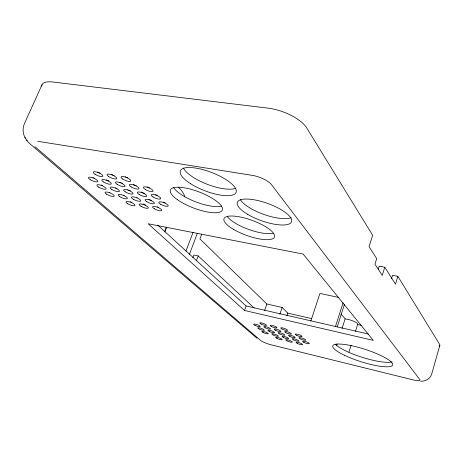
<?xml version="1.0" encoding="UTF-8"?>
<svg xmlns="http://www.w3.org/2000/svg" width="463" height="463" viewBox="0 0 463 463"><rect width="100%" height="100%" fill="white"/><g stroke="black" fill="none" stroke-linecap="round" stroke-linejoin="round"><path stroke-width="0.69" d="M439.838 345.415L431.736 373.919C430.451 378.74 425.41 381.581 420.618 381.205M391.524 278.535L392.52 275.3L397.856 276.353L395.483 284.143L384.776 267.226L379.22 266.144L378.167 269.524M384.776 267.226L382.253 275.358L374.966 264.199L376.714 258.632L369.057 246.663L372.663 235.314L306.714 127.921A31.021 12.744 20.4 0 0 268.106 108.145L52.956 82.02A28.573 9.694 25 0 0 41.728 86.124M348.969 352.059L351.128 345.172M355.445 331.392L357.662 324.424A7.923 1.881 17.8 0 0 353.796 321.305A7.923 1.881 17.8 0 0 345.375 318.966L340.947 314.047M336.699 345.323L337.128 343.968M342.076 328.417L345.085 318.949M337.243 326.924L344.431 304.434M335.415 326.733L343.089 302.779M310.829 321.085L319.927 293.426L338.806 297.472M286.921 315.801L287.807 313.162L282.141 307.467L266.85 304.012L199.923 238.902L201.689 234.203M279.855 314.198L282.141 307.467M264.558 310.644L266.85 304.012M244.499 310.476L148.177 223.768L303.132 254.065L373.305 340.38L244.499 310.476L246.084 305.968L157.785 225.128M196.445 260.6L198.193 255.929L193.875 255.032L192.88 257.694M189.321 254.609L197.371 233.254M185.981 251.039L193.036 232.409M164.498 231.807L166.298 227.171M164.88 231.899L166.709 227.183M42.075 84.602L24.383 123.714C22.386 128.326 22.693 133.929 25.396 138.188M37.833 141.325L253.105 175.489A15.811 5.463 20.2 0 1 271.179 184.228L419.947 379.724A9.52 1.893 17.1 0 1 413.528 379.99L270.479 344.646A8.71 1.661 18.9 0 1 260.715 340.525L34.835 146.545M357.598 324.505L361.829 325.46M287.807 313.162L311.715 318.613M246.084 305.968L368.467 334.06M256.982 338.268L30.124 143.987L27.716 141.614L24.88 137.401M198.193 255.929L254.222 308.017M26.709 140.208L27.155 140.897M397.856 276.353L439.537 344.229A18.827 4.485 16.7 0 1 439.717 345.745M178.568 187.324A55.716 16.535 22.3 0 1 184.72 196.85M158.745 207.349A4.925 1.395 21.6 0 1 158.387 207.227M157.669 206.955A4.925 1.395 21.6 0 1 157.316 206.805M151.737 200.421A5.012 1.435 21.8 0 1 151.372 200.311M150.643 200.051A5.012 1.435 21.8 0 1 149.919 199.756M149.213 199.437A5.012 1.435 21.8 0 1 148.878 199.264M144.85 193.36A5.099 1.482 22 0 1 144.497 193.268M143.767 193.048A5.099 1.482 22 0 1 143.026 192.782M142.656 192.637A5.099 1.482 22 0 1 141.927 192.324M141.574 192.157A5.099 1.482 22 0 1 141.227 191.983M165.164 202.829A5.041 1.464 21.5 0 1 164.429 202.568M163.694 202.279A5.041 1.464 21.5 0 1 163.341 202.123M157.304 195.409A5.128 1.505 21.8 0 1 156.558 195.126M156.187 194.975A5.128 1.505 21.8 0 1 155.47 194.645M149.613 187.891A5.22 1.557 22 0 1 149.231 187.752M148.849 187.608A5.22 1.557 22 0 1 148.108 187.284M147.39 186.936A5.22 1.557 22 0 1 147.055 186.751M136.29 185.669A5.191 1.528 22.2 0 1 135.543 185.426M134.785 185.136A5.191 1.528 22.2 0 1 134.415 184.98M134.044 184.818A5.191 1.528 22.2 0 1 133.332 184.465M127.852 177.827A5.284 1.574 22.5 0 1 127.088 177.56M126.7 177.41A5.284 1.574 22.5 0 1 125.948 177.08M125.577 176.907A5.284 1.574 22.5 0 1 125.218 176.727M145.781 204.999A4.902 1.372 21.8 0 1 145.428 204.889M144.711 204.64A4.902 1.372 21.8 0 1 144.005 204.351M143.316 204.038A4.902 1.372 21.8 0 1 142.98 203.876M131.88 202.319A4.873 1.348 22 0 1 131.168 202.053M130.473 201.752A4.873 1.348 22 0 1 130.132 201.596M110.078 192.527A4.931 1.36 22.4 0 1 109.725 192.371M124.246 195.322A4.96 1.389 22.2 0 1 123.887 195.195M130.514 190.733A5.07 1.453 22.2 0 1 129.779 190.496M129.409 190.362A5.07 1.453 22.2 0 1 128.679 190.067M127.962 189.743A5.07 1.453 22.2 0 1 127.62 189.57M137.181 197.608A4.983 1.412 22 0 1 136.816 197.469M117.064 188.331A5.047 1.43 22.4 0 1 116.699 188.221M115.97 187.966A5.047 1.43 22.4 0 1 115.605 187.822M102.699 185.588A5.018 1.401 22.6 0 1 102.335 185.449M101.617 185.136A5.018 1.401 22.6 0 1 101.264 184.974M94.759 178.29A5.11 1.441 22.8 0 1 94.018 178.006M93.289 177.694A5.11 1.441 22.8 0 1 92.93 177.526M108.915 180.883A5.134 1.47 22.7 0 1 108.55 180.767M108.18 180.645A5.134 1.47 22.7 0 1 107.433 180.362M106.698 180.049A5.134 1.47 22.7 0 1 106.34 179.876M122.475 183.25A5.162 1.499 22.4 0 1 122.105 183.134M121.358 182.868A5.162 1.499 22.4 0 1 120.982 182.723M120.247 182.405A5.162 1.499 22.4 0 1 119.882 182.231M114.222 175.541A5.261 1.545 22.7 0 1 113.464 175.292M112.7 175.002A5.261 1.545 22.7 0 1 112.324 174.84M111.948 174.673A5.261 1.545 22.7 0 1 111.224 174.319M100.135 173.075A5.232 1.516 22.9 0 1 99.759 172.948M99.383 172.815A5.232 1.516 22.9 0 1 98.625 172.508M97.884 172.167A5.232 1.516 22.9 0 1 97.531 171.987M439.48 346.04A18.827 4.485 16.7 0 1 439.132 346.301M392.005 361.904A31.403 6.656 17.6 0 1 363.229 357.633A31.403 6.656 17.6 0 1 335.565 344.466M291.256 217.581A28.706 9.358 19.7 0 1 263.858 214.444A28.706 9.358 19.7 0 1 240.297 199.489M221.742 206.035A27.803 8.652 21.1 0 1 195.438 201.746A27.803 8.652 21.1 0 1 173.388 187.22M273.129 233.259A26.831 8.166 19.9 0 1 248.851 229.492A26.831 8.166 19.9 0 1 227.53 216.892M235.765 188.209A29.806 9.96 21.2 0 1 207.285 184.309A29.806 9.96 21.2 0 1 183.4 168.023M154.306 208.744A4.931 1.383 21.5 0 0 161.737 210.468A4.931 1.383 21.5 0 0 155.464 206.631A4.931 1.383 21.5 0 0 154.306 208.744M140.983 206.272A4.908 1.354 21.7 0 0 148.293 207.951A4.908 1.354 21.7 0 0 141.95 204.125A4.908 1.354 21.7 0 0 140.983 206.272M127.805 203.807A4.879 1.331 21.9 0 0 135.04 205.485A4.879 1.331 21.9 0 0 128.714 201.683A4.879 1.331 21.9 0 0 127.805 203.807M106.704 194.246A4.937 1.348 22.3 0 0 114.153 196.156A4.937 1.348 22.3 0 0 107.989 192.255A4.937 1.348 22.3 0 0 106.704 194.246M119.795 196.642A4.966 1.372 22.2 0 0 127.331 198.575A4.966 1.372 22.2 0 0 121.208 194.657A4.966 1.372 22.2 0 0 119.795 196.642M133.379 199.252A4.989 1.395 21.9 0 0 140.775 200.936A4.989 1.395 21.9 0 0 134.293 197.012A4.989 1.395 21.9 0 0 133.379 199.252M146.846 201.706A5.018 1.424 21.7 0 0 154.37 203.436A5.018 1.424 21.7 0 0 147.957 199.501A5.018 1.424 21.7 0 0 146.846 201.706M160.62 204.252A5.047 1.447 21.5 0 0 168.196 205.948A5.047 1.447 21.5 0 0 161.732 202.001A5.047 1.447 21.5 0 0 160.62 204.252M98.538 187.023A5.024 1.389 22.6 0 0 106.102 188.973A5.024 1.389 22.6 0 0 99.84 184.963A5.024 1.389 22.6 0 0 98.538 187.023M111.797 189.419A5.052 1.412 22.4 0 0 119.431 191.364A5.052 1.412 22.4 0 0 113.163 187.336A5.052 1.412 22.4 0 0 111.797 189.419M125.242 191.832A5.076 1.441 22.2 0 0 132.968 193.8A5.076 1.441 22.2 0 0 126.735 189.761A5.076 1.441 22.2 0 0 125.242 191.832M139.155 194.454A5.105 1.464 22 0 0 146.771 196.185A5.105 1.464 22 0 0 140.208 192.139A5.105 1.464 22 0 0 139.155 194.454M153.05 196.966A5.134 1.493 21.7 0 0 160.748 198.691A5.134 1.493 21.7 0 0 154.179 194.634A5.134 1.493 21.7 0 0 153.05 196.966M90.14 179.586A5.116 1.43 22.8 0 0 97.809 181.554A5.116 1.43 22.8 0 0 91.39 177.433A5.116 1.43 22.8 0 0 90.14 179.586M103.55 181.965A5.139 1.453 22.6 0 0 111.282 183.921A5.139 1.453 22.6 0 0 104.864 179.783A5.139 1.453 22.6 0 0 103.55 181.965M117.11 184.343A5.168 1.482 22.4 0 0 124.964 186.346A5.168 1.482 22.4 0 0 118.621 182.196A5.168 1.482 22.4 0 0 117.11 184.343M131.214 186.959A5.197 1.511 22.2 0 0 138.929 188.701A5.197 1.511 22.2 0 0 132.21 184.546A5.197 1.511 22.2 0 0 131.214 186.959M145.272 189.454A5.226 1.539 22 0 0 153.068 191.184A5.226 1.539 22 0 0 146.343 187.017A5.226 1.539 22 0 0 145.272 189.454M95.037 174.273A5.238 1.499 22.9 0 0 102.873 176.241A5.238 1.499 22.9 0 0 96.292 171.987A5.238 1.499 22.9 0 0 95.037 174.273M108.741 176.623A5.261 1.528 22.6 0 0 116.705 178.649A5.261 1.528 22.6 0 0 110.206 174.372A5.261 1.528 22.6 0 0 108.741 176.623M122.741 179.054A5.29 1.557 22.4 0 0 130.774 181.068A5.29 1.557 22.4 0 0 124.275 176.779A5.29 1.557 22.4 0 0 122.741 179.054M255.009 325.362A3.49 0.712 19.1 0 0 260.2 326.531A3.49 0.712 19.1 0 0 255.524 324.239A3.49 0.712 19.1 0 0 255.009 325.362M259.112 328.996A3.449 0.695 19.1 0 0 264.257 330.165A3.449 0.695 19.1 0 0 259.645 327.908A3.449 0.695 19.1 0 0 259.112 328.996M263.129 332.55A3.415 0.683 19 0 0 268.227 333.719A3.415 0.683 19 0 0 263.678 331.496A3.415 0.683 19 0 0 263.129 332.55M261.126 324.094A3.548 0.735 19.1 0 0 266.422 325.281A3.548 0.735 19.1 0 0 261.682 322.942A3.548 0.735 19.1 0 0 261.126 324.094M265.224 327.798A3.507 0.718 19 0 0 270.479 328.985A3.507 0.718 19 0 0 265.808 326.687A3.507 0.718 19 0 0 265.224 327.798M269.24 331.427A3.467 0.7 18.9 0 0 274.443 332.608A3.467 0.7 18.9 0 0 269.836 330.345A3.467 0.7 18.9 0 0 269.24 331.427M273.164 334.975A3.432 0.689 18.9 0 0 278.327 336.155A3.432 0.689 18.9 0 0 273.783 333.927A3.432 0.689 18.9 0 0 273.164 334.975M277.007 338.447A3.397 0.671 18.8 0 0 282.123 339.628A3.397 0.671 18.8 0 0 277.644 337.434A3.397 0.671 18.8 0 0 277.007 338.447M271.578 326.583A3.565 0.741 18.9 0 0 276.909 327.758A3.565 0.741 18.9 0 0 272.14 325.414A3.565 0.741 18.9 0 0 271.578 326.583M275.554 330.264A3.525 0.723 18.8 0 0 280.867 331.462A3.525 0.723 18.8 0 0 276.203 329.158A3.525 0.723 18.8 0 0 275.554 330.264M279.473 333.887A3.49 0.712 18.8 0 0 284.739 335.085A3.49 0.712 18.8 0 0 280.144 332.816A3.49 0.712 18.8 0 0 279.473 333.887M283.31 337.429A3.449 0.695 18.7 0 0 288.536 338.621A3.449 0.695 18.7 0 0 283.998 336.393A3.449 0.695 18.7 0 0 283.31 337.429M287.066 340.895A3.415 0.677 18.7 0 0 292.246 342.088A3.415 0.677 18.7 0 0 287.766 339.888A3.415 0.677 18.7 0 0 287.066 340.895M282.083 329.066A3.588 0.752 18.8 0 0 287.506 330.281A3.588 0.752 18.8 0 0 282.783 327.937A3.588 0.752 18.8 0 0 282.083 329.066M285.995 332.758A3.548 0.735 18.7 0 0 291.372 333.973A3.548 0.735 18.7 0 0 286.719 331.664A3.548 0.735 18.7 0 0 285.995 332.758M289.826 336.37A3.507 0.718 18.7 0 0 295.151 337.585A3.507 0.718 18.7 0 0 290.561 335.31A3.507 0.718 18.7 0 0 289.826 336.37M293.571 339.906A3.473 0.7 18.6 0 0 298.849 341.115A3.473 0.7 18.6 0 0 294.323 338.881A3.473 0.7 18.6 0 0 293.571 339.906M297.234 343.361A3.438 0.689 18.5 0 0 302.466 344.57A3.438 0.689 18.5 0 0 297.998 342.371A3.438 0.689 18.5 0 0 297.234 343.361M296.551 335.281A3.571 0.741 18.6 0 0 301.992 336.508A3.571 0.741 18.6 0 0 297.35 334.193A3.571 0.741 18.6 0 0 296.551 335.281M300.284 338.887A3.53 0.723 18.5 0 0 305.678 340.108A3.53 0.723 18.5 0 0 301.095 337.834A3.53 0.723 18.5 0 0 300.284 338.887M303.936 342.412A3.496 0.706 18.5 0 0 309.278 343.633A3.496 0.706 18.5 0 0 304.764 341.393A3.496 0.706 18.5 0 0 303.936 342.412M344.281 355.208A31.449 6.517 17.7 0 0 392.433 365.376A31.449 6.517 17.7 0 0 351.33 345.647A31.449 6.517 17.7 0 0 344.281 355.208M233.815 229.544A26.889 8.004 19.9 0 0 274.472 237.137A26.889 8.004 19.9 0 0 239.458 216.852A26.889 8.004 19.9 0 0 233.815 229.544M247.757 214.398A28.77 9.173 19.7 0 0 291.447 221.916A28.77 9.173 19.7 0 0 254.083 199.79A28.77 9.173 19.7 0 0 247.757 214.398M177.445 199.692A27.861 8.479 21.1 0 0 221.499 211.192A27.861 8.479 21.1 0 0 190.189 189.089A27.861 8.479 21.1 0 0 177.445 199.692M190.634 183.73A29.875 9.758 21.1 0 0 235.98 192.631A29.875 9.758 21.1 0 0 198.054 168.486A29.875 9.758 21.1 0 0 190.634 183.73"/></g></svg>
